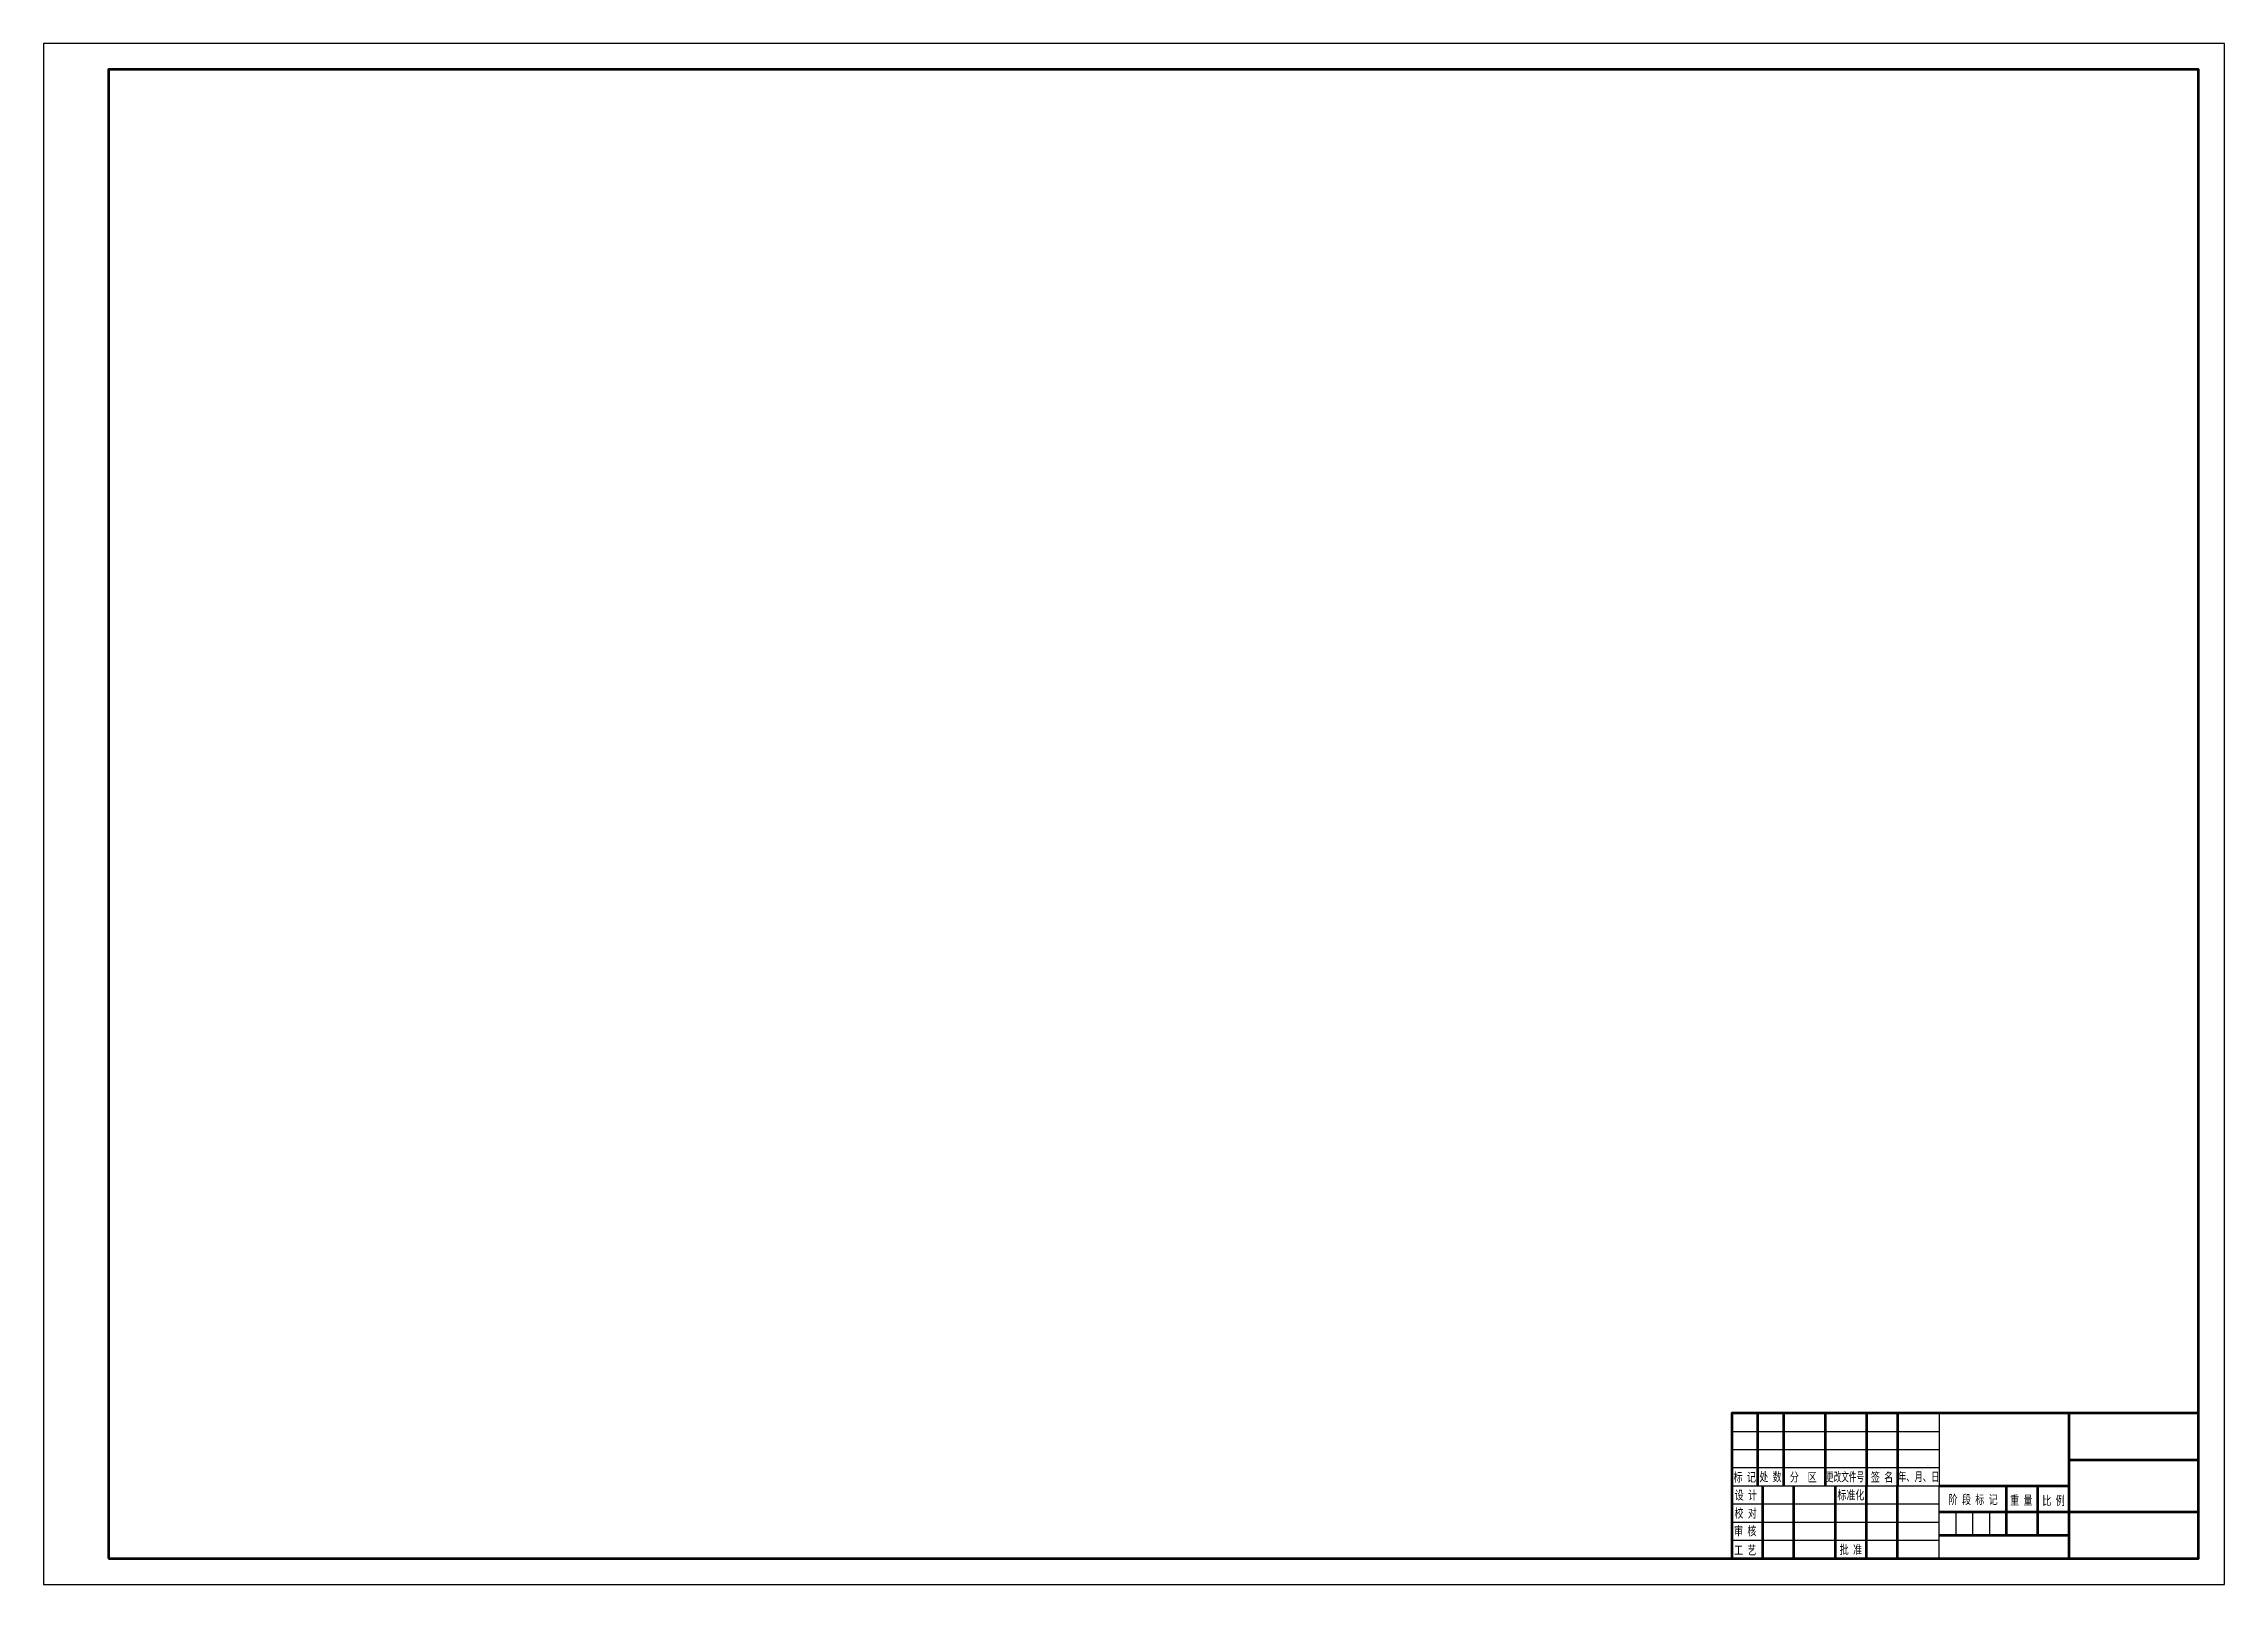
# Model space of a CAD drawing. Header units: millimetres. Extents: x -731 to 110, y -19 to 575.
import ezdxf

# ---------------------------------------------------------------- set-up
doc = ezdxf.new("R2010")
doc.units = ezdxf.units.MM
doc.layers.add('ref layer', color=7, linetype='Continuous', plot=False)
doc.layers.add('title', color=7, linetype='Continuous')
doc.styles.get("Standard").update_dxf_attribs({"font": ''})
doc.styles.get('Standard').set_extended_font_data('SimSun')

msp = doc.modelspace()

# ---------------------------------------------------------------- linework, layer by layer
at = {"layer": 'ref layer'}
msp.add_lwpolyline([(-731, -19), (110, -19), (110, 575), (-731, 575)], close=True, dxfattribs=at)
at = {"layer": 'title', "lineweight": 53}
for p, q in [((-70, 47), (-70, 19)), ((-60, 47), (-60, 19)), ((-44, 47), (-44, 19)), ((-28, 47), (-28, 19)), ((-16, 47), (-16, 19)), ((50, 47), (50, -9)), ((50, 29), (100, 29)), ((-68, -9), (-68, 19)), ((-56, -9), (-56, 19)), ((-40, -9), (-40, 19)), ((-28, -9), (-28, 19)), ((-16, -9), (-16, 19)), ((0, 19), (50, 19)), ((26, 0), (26, 19)), ((38, 0), (38, 19)), ((0, 9), (50, 9)), ((50, 9), (100, 9)), ((0, 0), (50, 0))]:
    msp.add_line(p, q, dxfattribs=at)
at = {"layer": 'title'}
for p, q in [((0, 47), (0, 19)), ((-80, 40), (0, 40)), ((-80, 33), (0, 33)), ((-80, 26), (0, 26)), ((-80, 19), (0, 19)), ((0, -9), (0, 19)), ((-80, 12), (0, 12)), ((6.5, 0), (6.5, 9)), ((13, 0), (13, 9)), ((19.5, 0), (19.5, 9)), ((-80, 5), (0, 5)), ((-80, -2), (0, -2))]:
    msp.add_line(p, q, dxfattribs=at)
at = {"layer": 'title', "lineweight": 80}
msp.add_lwpolyline([(-706, -9), (100, -9), (100, 565), (-706, 565)], close=True, dxfattribs=at)
at = {"layer": 'title', "lineweight": 53}
msp.add_lwpolyline([(-80, -9), (100, -9), (100, 47), (-80, 47)], close=True, dxfattribs=at)

# ---------------------------------------------------------------- texts
at = {"layer": 'title'}
for s, width, p in [('标 记', 0.707, (-79.26, 20.62)), ('设 计', 0.707, (-78.83, 13.67)), ('处 数', 0.707, (-69.36, 20.75)), ('分  区', 0.707, (-57.55, 20.63)), ('更改文件号', 0.6, (-43.64, 20.72)), ('标准化', 0.707, (-39.24, 13.72)), ('签 名', 0.707, (-26.33, 20.62)), ('年、月、日', 0.65, (-15.85, 20.8)), ('校 对', 0.707, (-78.91, 6.72)), ('阶 段 标 记', 0.707, (3.66, 11.97)), ('重 量', 0.707, (27.37, 11.73)), ('比 例', 0.707, (39.79, 11.56)), ('审 核', 0.707, (-79.11, -0.12)), ('工 艺', 0.707, (-79.1, -7.52)), ('批 准', 0.707, (-38.35, -7.31))]:
    msp.add_text(s, height=3.5, dxfattribs=dict(at, width=width)).set_placement(p)

doc.saveas('drawing.dxf')
